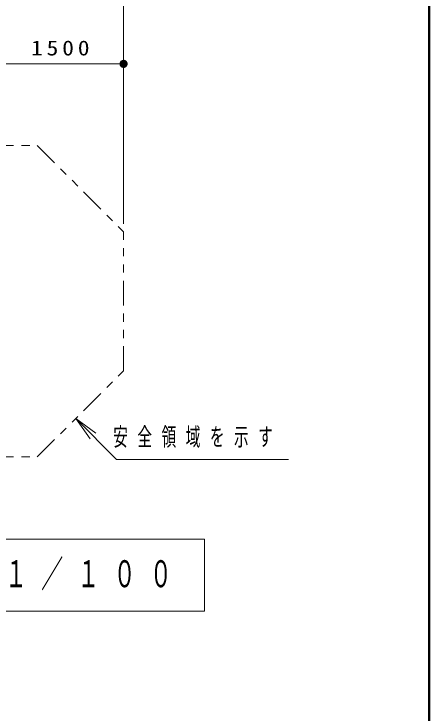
# Model space of a CAD drawing. Units: millimetres on the paper, with parts at other scales. Extents: x -365 to 0, y -26 to 257.
# Drawn here: x -50.7 to 0, y 85.4 to 170.8 of the extents above; entities that cross this region are included whole.
import ezdxf

# ---------------------------------------------------------------- set-up
doc = ezdxf.new("R2010")
doc.units = ezdxf.units.MM
doc.linetypes.add('USER3', pattern=[8, 3, -1, 1, -1, 1, -1])
doc.layers.add('LY_1', color=7, linetype='Continuous', lineweight=25)
doc.layers.add('LY_3', color=7, linetype='Continuous', lineweight=13)
doc.styles.add('ＭＳ ゴシック', font='')
doc.styles.get('ＭＳ ゴシック').set_extended_font_data('MS Gothic')

# ---------------------------------------------------------------- blocks, each defined once
blk = doc.blocks.new('filled_dot')
at = {"color": 0, "linetype": 'Continuous', "lineweight": -2, "const_width": 1.25}
blk.add_lwpolyline([(-0.625, 0, 1), (0.625, 0, 1)], format="xyb", close=True, dxfattribs=at)

msp = doc.modelspace()

# ---------------------------------------------------------------- linework, layer by layer
at = {"layer": 'LY_1', "lineweight": 13}
for p, q in [((-37.339, 145.196), (-37.339, 175.74)), ((-37.339, 145.196), (-37.339, 165.74)), ((-52.339, 164.74), (-37.339, 164.74)), ((-41.416, 118.889), (-43.184, 121.364)), ((-43.184, 121.364), (-40.709, 119.596)), ((-43.184, 121.364), (-41.063, 119.242)), ((-27.439, 106.594), (-84.239, 106.594)), ((-27.439, 97.794), (-27.439, 106.594)), ((-84.239, 97.794), (-27.439, 97.794))]:
    msp.add_line(p, q, dxfattribs=at)
at = {"layer": 'LY_1', "linetype": 'USER3', "lineweight": 13}
for p, q in [((-63.795, 154.74), (-47.883, 154.74)), ((-47.883, 154.74), (-37.339, 144.196)), ((-37.339, 127.209), (-37.339, 144.196)), ((-47.883, 116.665), (-37.339, 127.209)), ((-63.795, 116.665), (-47.883, 116.665))]:
    msp.add_line(p, q, dxfattribs=at)
at = {"layer": 'LY_1', "lineweight": 13}
msp.add_lwpolyline([(-43.184, 121.364), (-38.183, 116.363), (-17.183, 116.363)], dxfattribs=at)
at = {"layer": 'LY_3', "lineweight": 50}
msp.add_line((0, 0), (0, 257), dxfattribs=at)

# ---------------------------------------------------------------- block references
at = {"layer": 'LY_1', "lineweight": 13, "xscale": 0.4, "yscale": 0.4, "rotation": 180}
msp.add_blockref('filled_dot', (-37.339, 164.74), dxfattribs=at)

# ---------------------------------------------------------------- texts
at = {"layer": 'LY_1', "style": 'ＭＳ ゴシック'}
for s, insert, char_height, attachment_point in [('\\T1.33;\\W1.15;1500', (-44.839, 165.74), 1.833, 8), ('\\T1.64;\\W0.6;安全領域を示す', (-38.6, 119.013), 2.199, 4), ('\\T1.64;\\W0.6;安全領域\u3000Ｓ＝１／１００', (-82.839, 102.194), 3.299, 4)]:
    msp.add_mtext(s, dxfattribs=dict(at, insert=insert, char_height=char_height, attachment_point=attachment_point))

doc.saveas('drawing.dxf')
